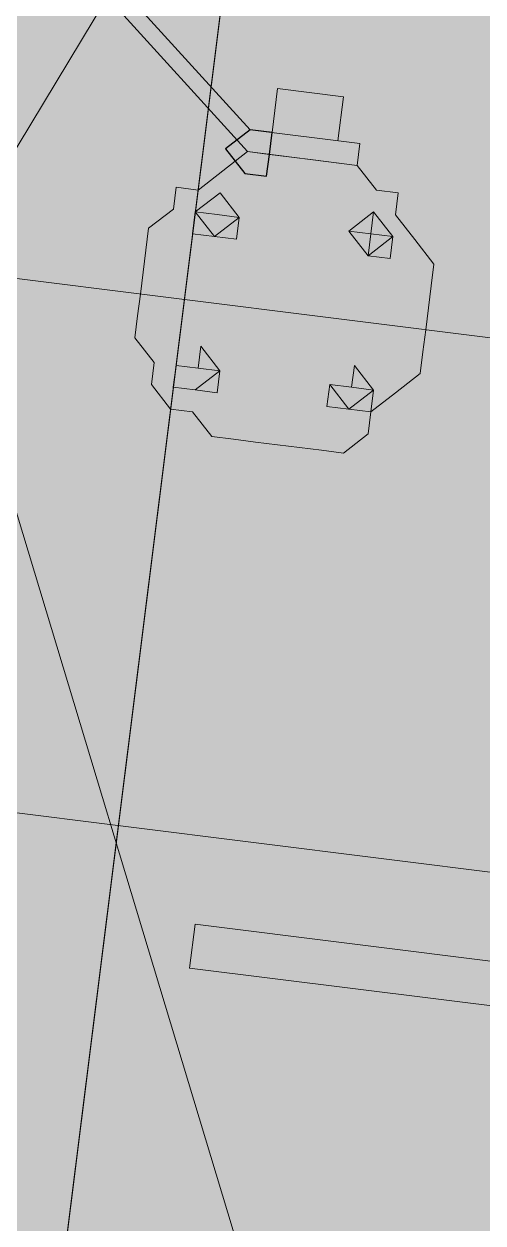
# Model space of a CAD drawing. Header units: metres. Extents: x -4 to 509425, y 7549 to 4732445.
# Drawn here: x 475993.232 to 475993.4076, y 4719721.3839 to 4719721.8434 of the extents above; entities that cross this region are included whole.
import ezdxf

# ---------------------------------------------------------------- set-up
doc = ezdxf.new("R2010")
doc.units = ezdxf.units.M
doc.header["$LTSCALE"] = 0.01
doc.header["$MEASUREMENT"] = 0
doc.layers.get('0').update_dxf_attribs({"lineweight": 0})
doc.layers.add('_SUBESTACIÓN', color=1, linetype='Continuous')
doc.layers.add('SUBESTACION LA VID', color=253, linetype='Continuous')

# ---------------------------------------------------------------- blocks, each defined once
blk = doc.blocks.new('A$Cfff6051d')
at = {"layer": 'SUBESTACION LA VID', "transparency": 33554687}
h = blk.add_hatch(color=256, dxfattribs=at)
h.dxf.hatch_style = 2
h.paths.add_polyline_path([(475993.32589, 4719721.79343), (475993.32694, 4719721.80184), (475993.31854, 4719721.80289), (475993.30909, 4719721.79554), (475993.31644, 4719721.78609), (475993.32484, 4719721.78503)])
at = {"layer": 'SUBESTACION LA VID', "lineweight": 0}
blk.add_line((475993.16273, 4719720.69615), (475993.42391, 4719722.77943), dxfattribs=at)
at = {"layer": 'SUBESTACION LA VID', "lineweight": 15}
for p, q in [((475990.80682, 4719722.04952), (475993.95694, 4719721.65459)), ((475993.32905, 4719721.81864), (475993.32694, 4719721.80184)), ((475993.32905, 4719721.81864), (475993.35425, 4719721.81548)), ((475993.35214, 4719721.79868), (475993.35425, 4719721.81548)), ((475993.08324, 4719721.55936), (475993.42765, 4719721.51618)), ((475993.29532, 4719721.48157), (475993.29743, 4719721.49837)), ((475993.42343, 4719721.48257), (475993.29743, 4719721.49837))]:
    blk.add_line(p, q, dxfattribs=at)
for points in [[(475993.16273, 4719720.69615), (475993.42391, 4719722.77943), (475993.3315, 4719722.79102), (475993.07032, 4719720.70774), (475993.16273, 4719720.69615)], [(475993.16273, 4719720.69615), (475993.42391, 4719722.77943), (475993.3315, 4719722.79102), (475993.07032, 4719720.70774), (475993.16273, 4719720.69615)], [(475993.79352, 4719722.7331), (475993.20091, 4719721.74938), (475993.53234, 4719720.64981)], [(475993.35949, 4719721.78922), (475993.36054, 4719721.79762), (475993.31854, 4719721.80289), (475993.26606, 4719721.86066), (475993.11485, 4719721.87962), (475993.1138, 4719721.87122), (475993.26501, 4719721.85226), (475993.31749, 4719721.79449), (475993.35949, 4719721.78922)], [(475993.27651, 4719721.7399), (475993.27757, 4719721.7483), (475993.27967, 4719721.7651), (475993.28913, 4719721.77245), (475993.29018, 4719721.78085), (475993.29858, 4719721.77979), (475993.30804, 4719721.78714), (475993.31749, 4719721.79449), (475993.32589, 4719721.79343), (475993.33429, 4719721.79238), (475993.34269, 4719721.79133), (475993.35949, 4719721.78922), (475993.36684, 4719721.77977), (475993.37524, 4719721.77872), (475993.37418, 4719721.77032), (475993.38153, 4719721.76086), (475993.38888, 4719721.75141), (475993.38783, 4719721.74301), (475993.38677, 4719721.73461), (475993.38572, 4719721.72621), (475993.38467, 4719721.71781), (475993.38361, 4719721.70941), (475993.37416, 4719721.70206), (475993.36471, 4719721.69471), (475993.36365, 4719721.68631), (475993.3542, 4719721.67897), (475993.3458, 4719721.68002), (475993.329, 4719721.68212), (475993.3206, 4719721.68318), (475993.3122, 4719721.68423), (475993.3038, 4719721.68528), (475993.29645, 4719721.69474), (475993.28805, 4719721.69579), (475993.2807, 4719721.70525), (475993.28176, 4719721.71365), (475993.27441, 4719721.7231), (475993.27546, 4719721.7315), (475993.27651, 4719721.7399)], [(475993.30698, 4719721.77874), (475993.29753, 4719721.77139), (475993.29648, 4719721.76299), (475993.30488, 4719721.76194), (475993.31433, 4719721.76929)], [(475993.29753, 4719721.77139), (475993.30698, 4719721.77874), (475993.31433, 4719721.76929), (475993.31328, 4719721.76089), (475993.30488, 4719721.76194), (475993.29753, 4719721.77139)], [(475993.29753, 4719721.77139), (475993.30593, 4719721.77034), (475993.31433, 4719721.76929), (475993.30488, 4719721.76194), (475993.29753, 4719721.77139)], [(475993.36578, 4719721.77137), (475993.36473, 4719721.76297), (475993.35633, 4719721.76402), (475993.36368, 4719721.75457), (475993.37208, 4719721.75352), (475993.37313, 4719721.76192)], [(475993.35633, 4719721.76402), (475993.36578, 4719721.77137), (475993.37313, 4719721.76192), (475993.37208, 4719721.75352), (475993.36368, 4719721.75457), (475993.35633, 4719721.76402)], [(475993.35633, 4719721.76402), (475993.36473, 4719721.76297), (475993.37313, 4719721.76192), (475993.36368, 4719721.75457), (475993.36473, 4719721.76297), (475993.35633, 4719721.76402)], [(475993.29016, 4719721.71259), (475993.29856, 4719721.71154), (475993.29961, 4719721.71994), (475993.30696, 4719721.71049), (475993.30591, 4719721.70209), (475993.29751, 4719721.70314), (475993.28911, 4719721.70419), (475993.29016, 4719721.71259)], [(475993.29856, 4719721.71154), (475993.29016, 4719721.71259), (475993.28911, 4719721.70419), (475993.29751, 4719721.70314), (475993.30696, 4719721.71049)], [(475993.29016, 4719721.71259), (475993.29856, 4719721.71154), (475993.30696, 4719721.71049), (475993.29751, 4719721.70314), (475993.28911, 4719721.70419), (475993.29016, 4719721.71259)], [(475993.34896, 4719721.70522), (475993.35736, 4719721.70417), (475993.35841, 4719721.71257), (475993.36576, 4719721.70311), (475993.36471, 4719721.69471), (475993.35631, 4719721.69577), (475993.34791, 4719721.69682), (475993.34896, 4719721.70522)], [(475993.35736, 4719721.70417), (475993.34896, 4719721.70522), (475993.35631, 4719721.69577), (475993.36471, 4719721.69471), (475993.36576, 4719721.70311)], [(475993.34896, 4719721.70522), (475993.35736, 4719721.70417), (475993.36576, 4719721.70311), (475993.35631, 4719721.69577), (475993.34896, 4719721.70522)], [(475993.29532, 4719721.48157), (475993.42133, 4719721.46577), (475993.42343, 4719721.48257)]]:
    blk.add_lwpolyline(points, dxfattribs=at)
at = {"layer": 'SUBESTACION LA VID'}
blk.add_lwpolyline([(475993.32589, 4719721.79343), (475993.32694, 4719721.80184), (475993.31854, 4719721.80289), (475993.30909, 4719721.79554), (475993.31644, 4719721.78609), (475993.32484, 4719721.78503)], close=True, dxfattribs=at)
at = {"layer": 'SUBESTACION LA VID', "lineweight": 0}
blk.add_lwpolyline([(475993.32589, 4719721.79343), (475993.32694, 4719721.80184), (475993.31854, 4719721.80289), (475993.30909, 4719721.79554), (475993.31644, 4719721.78609), (475993.32484, 4719721.78503)], close=True, dxfattribs=at)

msp = doc.modelspace()

# ---------------------------------------------------------------- hatches: boundary and pattern name
at = {"layer": '_SUBESTACIÓN', "transparency": 33554559}
h = msp.add_hatch(color=1, dxfattribs=at)
h.dxf.hatch_style = 1
h.paths.add_polyline_path([(475968.63988, 4719805.82503), (476089.93862, 4719790.61504), (476078.16862, 4719696.74002), (475956.86864, 4719711.95017)])

# ---------------------------------------------------------------- block references
at = {"linetype": 'Continuous'}
msp.add_blockref('A$Cfff6051d', (0, 0), dxfattribs=at)

doc.saveas('drawing.dxf')
